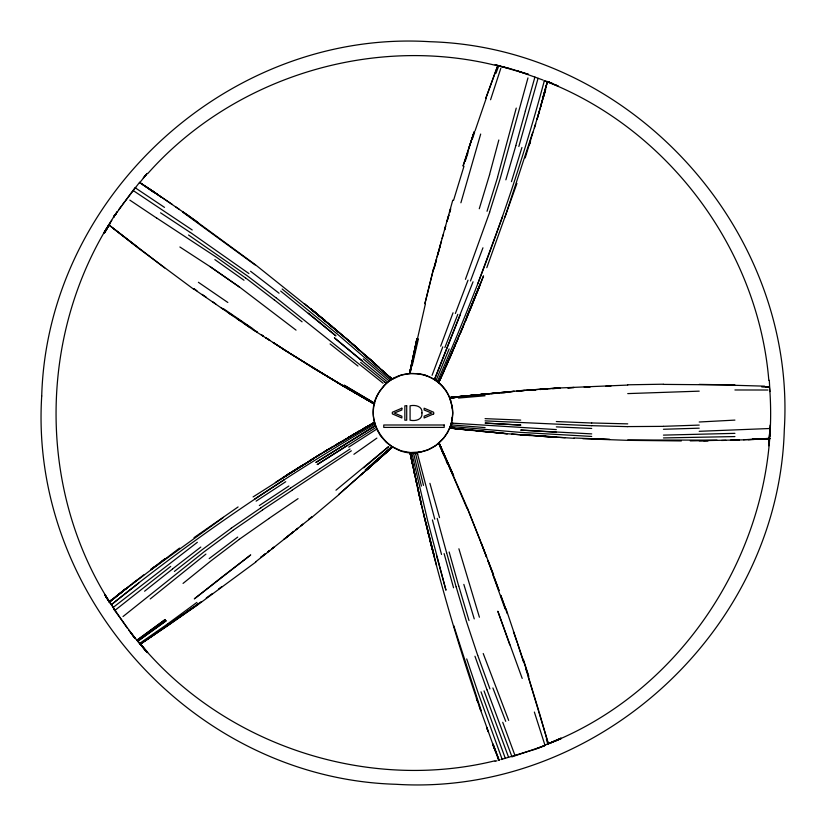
<?xml version="1.0" encoding="UTF-8"?>
<svg xmlns="http://www.w3.org/2000/svg" width="826" height="826" viewBox="0 0 826 826"><rect width="100%" height="100%" fill="white"/><g stroke="black" fill="none" stroke-linecap="round" stroke-linejoin="round"><path stroke-width="1.24" d="M538.583 747.943L547.607 744.04C687.315 689.741 779.899 540.297 769.904 391.555L769.316 380.311M769.77 436.438L769.904 431.358M699.209 431.306L769.997 428.498L768.82 445.648L770.09 425.142M768.82 445.648L769.956 428.818M452.142 419.691L452.338 417.45M452.276 418.968L452.452 417.471M410.078 371.008L409.624 373.455L416.975 338.515L409.572 373.455L418.927 373.724M417.016 338.515L409.572 373.455L425.411 303.803M409.758 373.414L417.244 338.608M410.481 371.287L410.935 369.17M409.985 373.414L417.646 338.701M412.164 365.835L418.379 338.97M291.217 354.106L343.42 386.155L374.312 404.038C375.737 397.822 378.742 391.989 382.851 387.115C400.527 364.896 439.886 371.06 449.54 397.729M516.25 108.092L497.562 177.115M433.619 268.997L452.772 200.16M437.181 256.865L441.466 240.986M442.116 238.538L443.108 234.873M489.57 174.523L498.832 139.997M547.38 81.454L536.993 119.533L539.492 110.911M437.863 254.429L438.854 250.763M439.515 248.316L440.506 244.651M252.704 329.533L312.744 367.787L374.312 403.997L374.591 402.995A38.326 38.326 0 0 0 374.591 423.005L374.498 422.685M544.251 81.051L547.834 81.64M543.157 98.067L545.563 89.445M515.847 145.479L525.377 111.045M544.479 93.751L545.656 89.487M480.68 134.049L460.898 202.793M527.959 77.923L500.37 178.024L489.622 212.096M525.326 111.045L534.907 77.097L517.892 71.067M518.842 146.481L538.077 78.284L534.907 77.097M544.386 80.556C516.787 183.579 480.257 284.02 437.346 381.622L437.522 381.127M540.762 106.647L525.191 157.921M444.574 229.927L445.648 226.221L444.543 229.927M505.863 179.831L515.889 145.531M479.276 208.741L489.622 174.523M453.546 200.388L463.985 166.222M511.449 181.648L521.929 147.482M532.77 132.232L504.996 217.083M529.187 145.118L530.498 140.854M534.401 128.061L535.723 123.797M529.229 145.169L530.55 140.905M487.03 211.28L497.644 177.156M450.862 424.998L451.089 425.906M463.025 165.902L474.145 131.964L463.21 165.954M465.234 161.266L467.981 152.758M472.678 138.179L474.64 132.098M490.572 99.75L500.824 68.3M468.518 148.928L474.145 131.964M116.125 213.366C37.562 329.636 35.291 491.615 113.905 608.545L127.152 627.966M475.053 130.89L486.215 98.335M516.931 183.424L486.803 267.686M489.704 212.137L465.43 279.343M502.683 216.36L477.913 283.38M497.644 65.853L485.853 98.201L497.696 65.853L504.407 67.257M440.661 346.187L453.04 312.786M495.972 73.287L498.697 66.08M432.081 375.314L442.788 346.868M470.469 280.974L482.952 247.81M455.363 313.508L468.022 280.159M478.77 288.326L483.54 275.894L454.858 346.135M449.871 427.816L467.34 429.995L449.736 428.085L450.459 426.226M460.123 315.098L434.445 379.578L473.061 281.79M444.873 347.55L457.81 314.334M477.098 292.507L480.36 284.154M472.059 304.887L473.69 300.757M436.345 379.712L435.983 380.621L449.137 348.954M449.736 428.044L502.869 433.165L449.778 427.951L450.139 427.042M465.296 321.448L466.979 317.277M470.376 309.069L478.677 288.284L473.732 300.757M465.337 321.448L472.1 304.939M465.255 321.407L460.123 333.797L463.572 325.578M456.675 342.005L458.399 337.927M456.448 341.964L438.565 382.624L442.158 374.684M459.937 333.745L445.782 366.558M445.916 366.599L447.692 362.469A481.723 481.723 0 0 1 442.292 374.767L453.133 350.224M451.316 354.302L449.55 358.432L454.909 346.135M445.916 366.558L449.458 358.391M438.482 382.531L444.109 370.688L438.709 382.706L439.246 383.212M449.994 427.248L447.692 432.349L443.882 437.935L435.849 445.513L428.178 449.685L420.733 451.956L409.985 452.586L421.415 504.769A451.615 451.615 0 0 1 418.421 491.707M440.434 378.814L442.292 374.725M109.269 224.806L104.468 232.829L109.59 224.166M374.312 403.997L343.554 385.938M109.91 223.67L104.468 232.829L109.094 225.075L164.632 267.913M104.014 232.56L111.768 220.397M108.733 225.498L104.685 231.548L108.227 226.262M135.278 187.409L113.492 217.176L117.395 211.508M115.857 213.82L113.492 217.176L117.127 211.91M113.492 217.176L115.764 213.913M118.758 209.649L121.845 205.385M122.929 203.97L124.334 202.071M125.387 200.801L139.542 182.37L153.739 191.818L139.542 182.422M140.048 182.278L147.255 173.388M143.373 177.951L146.481 174.307M143.394 177.91L146.481 174.286M147.658 173.708C232.457 78.005 370.781 34.795 494.97 65.213M139.491 182.463L153.471 192.128M109.094 225.075L136.135 246.396M498.873 760.24L492.75 744.36L495.972 752.662M392.464 447.011L338.97 494.289L392.556 447.052L386.3 442.385L380.311 435.57L376.45 428.591L374.405 422.375L362.924 428.952L366.827 426.774M392.329 446.918L365.835 470.696L392.381 446.918L373.383 463.871M366.734 469.808L371.483 465.565M366.703 469.798L388.881 450.098M365.557 470.376L392.154 446.825L386.021 451.688M368.355 467.784L370.244 466.112M365.237 469.922L391.834 446.598M360.9 474.795L362.882 473.143M363.739 467.836L388.705 446.556L335.975 490.21M311.743 517.479L339.104 494.475M109.269 601.927L119.027 593.987M115.578 596.847L179.521 548.113M150.208 598.974L205.922 554.101M311.65 517.386L255.699 561.814M112.037 599.614L109.228 601.834L104.665 594.493L109.187 601.834L112.088 599.614L109.228 601.875L104.654 594.493L109.528 601.865M183.052 583.414L210.867 560.947L239.323 539.306M295.749 529.869L297.721 528.279L295.729 529.869M126.017 588.494L119.078 594.07L129.651 585.861L109.135 601.834L104.665 594.493M115.764 597.074L109.548 602.02L122.754 591.581M144.581 591.22L172.572 568.98M119.027 594.028L126.058 588.535L122.527 591.261M133.141 583.053L143.755 574.875M113.905 608.545L113.131 607.461L197.352 542.3M115.082 610.269L170.714 566.399M374.405 424.368L374.859 424.099C282.926 477.748 194.44 537.406 111.675 604.415L113.131 607.461M111.273 604.735L138.727 583.135M123.022 616.537L204.198 551.737L232.922 530.457M174.389 571.427L202.525 549.424L231.29 528.237M172.531 568.938L200.801 547.06M129.599 585.768L136.682 580.327M154.379 566.708L150.838 569.434L165.128 558.727L161.545 561.36M255.843 562.041L198.343 604.415M209.195 558.593L237.733 537.086M151.065 569.754L223.443 517.386M168.081 623.568L196.898 602.422M136.858 640.088L147.255 652.612L136.951 640.222L165.179 619.531L136.951 640.222L128.649 630.011M201.121 601.751L195.938 605.479M206.273 597.993L212.458 593.481M218.642 588.969L221.74 586.718M390.151 380.538L390.791 380.084M144.302 641.358L197.982 603.92M353.9 454.31L376.863 438.121M193.996 537.674L238.094 506.947M168.803 624.518L184.466 613.532M186.552 612.066L192.809 607.678M198.261 604.333L140.451 644.084L136.951 640.222M239.323 539.264L268.822 518.614M198.302 604.374L169.031 624.838L140.451 644.084L140.079 643.671M139.77 643.309L168.122 623.609M232.88 530.416L262.554 509.993M231.249 528.186L260.964 507.814M268.77 518.573L298.041 498.646M140.358 643.939L168.855 624.611M262.513 509.941L292.001 490.345M351.36 450.82L291.96 490.252M260.923 507.773L290.463 488.166M259.333 505.543L288.873 486.029M253.076 496.922L320.684 454.001M256.112 501.145L285.744 481.723M290.411 488.166L320.271 468.559M320.23 468.518L350.038 449.003M275.347 482.498L282.791 477.635M254.614 499.1L284.289 479.73M290.277 472.833L282.75 477.593M348.727 447.145L376.718 429.128M301.717 465.75L305.486 463.345M317.329 464.522L374.767 428.219M317.277 464.48L347.405 445.379M392.236 379.31L401.364 375.045L410.192 373.497M374.539 426.185L315.831 462.488L375.365 425.679M320.684 453.949L309.244 460.991L332.114 447.052M316.916 456.355L328.356 449.365L324.494 451.636M324.494 451.688L339.785 442.468M328.438 449.55L374.457 422.551L336.11 444.925M335.975 444.791L359.073 431.172M351.401 435.756L374.405 422.416L347.55 437.976L359.114 431.265L355.263 433.485M395.096 377.534L392.061 379.258L382.345 370.327M391.875 379.351L388.974 376.357C395.179 379.599 390.223 379.702 387.972 382.17C384.771 384.555 382.552 387.921 379.991 390.925C359.227 418.999 389.191 461.538 422.602 451.543C442.034 447 455.725 426.164 452.183 406.485M467.113 508.63L439.019 443.015L467.568 508.496L493.607 574.741M547.607 744.04L561.133 738.145L546.926 744.319M548.588 743.668L557.87 739.982M539.068 711.878L548.247 743.772L561.36 738.599M534.04 749.626L500.959 759.559M537.902 748.222L536.446 748.759L544.706 745.672L511.852 756.884M534.174 749.574L535.816 748.986M495.104 761.283L496.994 760.767M494.97 760.787C367.074 792.237 224.476 745.135 140.265 643.898M419.463 452.183L417.966 452.411M485.079 394.508L449.778 398.049L449.55 397.502L451.956 405.267L452.731 412.979L451.998 420.506L450.366 426.453L520.7 432.401L591.715 436.438M449.643 397.729L485.079 394.054L449.643 397.729C444.285 385.153 432.246 375.562 418.648 373.682M456.22 397.327L449.778 398.049L452.318 407.579M452.049 397.234L514.34 391.328L449.55 397.502L520.7 390.657L556.321 388.158L520.7 390.605M451.884 397.729L455.105 397.389M466.091 396.026L470.975 395.52L465.854 396.046M473.69 395.251L478.667 394.745L473.546 395.282M456.179 397.275L449.736 397.915L485.079 394.467M452.256 397.719L456.045 397.347M459.948 396.924L462.457 396.697M468.745 396.108L471.254 395.881M458.492 398.049L485.079 395.778M502.889 392.722L505.44 392.515L501.619 392.794M528.33 390.264L535.971 389.738L527.06 390.316M699.209 422.003L734.923 420.104M556.321 388.106L627.739 385.071M574.018 387.497L567.699 387.817L574.018 387.518M584.127 386.991L590.445 386.682L585.397 386.971M752.754 439.473L757.246 439.246L743.813 439.7L757.246 439.246M766.146 438.885L769.77 438.709M748.304 439.7L761.696 439.071M769.822 438.843L757.246 439.391M690.268 440.888L739.373 439.928M699.209 391.152L627.739 393.599M605.871 386.155L611.013 385.979L607.151 386.134M663.454 426.319L699.209 425.091M734.923 433.351L663.454 435.116M663.454 429.272L699.209 428.178M721.532 440.475L725.982 440.341M743.813 439.845L730.432 440.206M734.923 436.572L663.454 437.935M627.739 384.802L663.454 384.204M703.659 440.743L708.109 440.661M717.04 440.155L627.739 439.979M699.209 440.795L708.109 440.702M627.739 426.588L663.454 426.361M663.454 384.389L734.923 384.978L699.209 384.389M548.381 743.679L528.144 676.525M734.923 389.975L767.953 390.017M681.336 440.929L627.739 440.341L582.867 438.709M591.715 422.964L627.739 423.872M591.715 425.679L627.739 426.639M734.923 385.298L764.597 386.155M765.578 386.96L769.409 387.064L769.316 386.248M591.715 438.792L609.733 439.432L574.018 437.976M410.192 452.503L401.364 450.955L392.236 446.69M485.079 418.648L520.7 420.104M556.321 421.549L591.715 423.005M591.715 425.731L485.079 420.868M556.321 426.866L591.715 428.446M761.737 386.929L769.409 387.291L769.904 391.555M451.863 424.915L450.913 424.863L485.079 427.589M556.321 432.215L520.7 430.088L591.715 433.898M565.17 437.708L542.981 436.396L551.871 436.933M520.7 425.049L485.079 423.098L520.7 425.091M556.321 429.582L451.409 423.098L452.865 423.191M574.018 438.296L529.59 435.488M507.319 433.671L502.869 433.351L529.59 435.529M525.15 435.168L511.81 434.032M493.979 432.535L502.869 433.309M476.189 430.852L507.319 433.764M471.739 430.356L489.529 432.122M454.001 428.498L458.44 429.045M417.698 373.548L418.606 373.682M410.305 452.638L414.611 474.279M506.906 67.846L504.552 67.298M508.269 68.207L508.992 68.393M513.307 69.611L511.129 68.981M510.623 68.847L495.104 64.717L528.413 74.33L514.009 69.849M424.595 375.045L426.722 375.727M538.077 78.284L543.074 80.05M548.794 82.115L552.222 83.56M557.932 85.966L554.597 84.52M548.629 82.032L552.098 83.498M558.025 85.987L548.918 82.115L552.346 83.56M544.52 80.772C667.707 128.216 758 248.791 768.82 380.352M374.312 404.038L343.368 386.207L282.43 348.861M371.297 402.086L374.364 403.852M343.502 385.979L370.275 401.498M368.83 400.321L373.476 403.036M343.781 385.618L374.405 403.677M362.397 396.49L359.114 394.56L362.315 396.459M364.576 397.781L372.227 402.293M364.483 397.74L366.651 399.03M312.827 367.694L343.42 386.155M282.564 348.675L273.024 342.439L289.038 352.754M156.734 218.043L216.546 257.289L245.632 278.032M153.605 191.952L149.929 189.412L157.415 194.306L146.305 186.872M179.882 246.995L209.876 266.499L239.23 286.88L209.876 266.457M160.554 212.819L190.362 232.519M136.228 188.452L135.412 187.915L164.498 207.378M133.327 190.63L192.221 229.979M129.827 200.119L156.692 218.085M157.374 194.358L190.538 217.135L183.196 212.003M149.929 189.412L161.049 196.939L153.657 191.9M188.545 235.007L247.263 275.801L275.853 297.68M244.372 323.493L249.7 327.096M252.704 329.574L193.583 288.873M244.372 323.524L249.7 327.137M190.403 232.467L248.894 273.54M223.392 308.656L253.159 328.944M198.395 282.296L227.842 302.481M161.091 196.846L172.211 204.383M175.845 206.965L179.521 209.515M197.806 222.256L190.496 217.176L255.337 264.692L325.083 320.498L318.144 314.871M182.969 212.323L255.11 264.96M193.811 288.553L196.949 290.752M202.174 294.417L206.355 297.35M212.623 301.738L215.762 303.937M220.986 307.602L223.082 309.069M214.863 259.601L244 280.251M193.449 289.059L136.094 246.447M239.23 286.829L296.038 330.121M245.673 277.98L274.263 299.9M250.577 271.269L279.074 293.23M112.77 228.028L136.269 246.179M304.391 303.576L355.624 346.59M311.247 309.203L314.737 311.97M274.304 299.859L302.079 321.82M330.08 343.957L357.978 366.063M275.894 297.628L383.078 383.212M280.664 291.051L335.924 335.883L308.335 313.199M282.162 289.007L337.287 334.024L390.285 379.805M314.696 312.011L318.186 314.83L311.288 309.11M388.561 380.538L389.294 381.127L363.244 358.845M360.663 362.428L386.434 383.481L384.885 382.211M334.427 337.927L386.702 381.354M321.593 317.69L348.82 340.828M334.478 337.875L361.933 360.611M331.845 326.353L342.098 334.933M342.057 335.026L372.361 361.385M358.887 349.718L352.124 343.874L372.278 361.52M352.217 343.73L358.938 349.584M345.505 337.834L379.031 367.374M365.608 355.624L392.009 379.258L365.691 355.438M369.005 358.432L378.948 367.467M382.345 370.368L385.659 373.321M769.316 386.382L769.409 387.291M147.658 652.292L140.224 643.805M139.749 643.371L146.491 651.662L139.635 643.175M130.332 632.282L135.278 638.591L113.492 608.824M131.737 634.048L135.278 638.591L133.141 635.824M109.414 602.102L110.591 603.744M439.019 443.015L453.588 475.6L439.019 443.015L440.021 445.286M439.102 444.274L445.286 458.502M438.885 443.108L452.71 474.568M439.669 445.617L441.187 449.107M442.199 451.43L443.717 454.92M467.433 508.537L480.722 541.711M508.671 720.406L483.22 653.521M492.885 687.955L505.729 721.356M487.929 560.637L499.028 590.549M494.382 748.49L479.317 706.467M487.908 560.637L493.298 574.834M487.03 689.865L511.81 756.389M497.428 756.884L498.739 760.292M502.735 722.306L514.98 755.48M505.275 758.247L481 691.816M509.807 644.899L497.83 611.23L522.197 678.425M484.036 690.866L508.589 757.297M477.727 655.328L489.932 688.915M501.919 758.702L502.094 759.197L478.089 692.766L466.7 658.921M494.175 577.25L499.007 590.549M375.727 426.681L375.045 424.688M492.926 574.968L505.089 608.865M474.96 656.236L486.989 689.865M480.773 710.69C455.394 637.538 434.28 562.919 417.419 487.35M505.956 608.597L528.64 676.339M505.956 609.939L507.205 613.553M513.431 631.642L517.159 642.494M481.135 710.556L453.722 625.561M477.686 655.328L466.432 621.441L456.179 586.904M517.561 643.702L523.488 661.915M525.863 669.194L527.835 675.265M534.36 712.053L544.974 745.228M523.333 659.282L528.733 676.298M528.237 676.473L538.717 710.649M479.41 617.218L458.895 548.784M463.84 584.405L474.238 618.891M458.76 586.047L469.013 620.574M450.552 400.042L450.779 400.816M546.347 739.043L547.432 742.729M449.137 551.964L458.719 586.088M429.902 483.313L439.525 517.613M446.649 552.78L456.128 586.904M444.109 553.596L453.546 587.771M430.904 543.838L436.531 565.356M431.988 548.154L429.768 539.533L434.259 556.817M437.212 518.387L446.598 552.78M436.665 556.001L445.968 590.218L427.816 521.423L411.751 452.679L411.885 453.226M434.755 519.162L417.151 452.503L417.646 454.403M432.401 519.926L441.518 554.463M421.466 504.769L429.861 539.492M432.081 548.154L433.165 552.46M423.501 485.399L415.292 452.638L415.654 454.083M413.661 453.639L413.434 452.731L421.415 486.08M425.596 522.156L423.501 513.442M427.682 530.819L428.766 535.176M414.652 474.238L413.661 469.88L416.562 482.993L415.561 478.636M415.695 478.595L421.601 504.727M417.564 487.299L419.515 496.013M413.795 469.829L410.161 452.586L417.605 487.299M411.844 461.166L410.026 452.586L412.701 465.523M452.142 406.309L452.338 408.529M41.713 396.005C29.106 596.227 195.432 778.577 396.005 784.287C596.227 796.894 778.577 630.568 784.287 429.995C796.894 229.773 630.568 47.423 429.995 41.713C229.773 29.106 47.423 195.432 41.713 396.005M421.962 412.928C422.757 419.845 415.282 421.343 410.078 420.197L410.078 405.803C415.22 404.637 422.716 406.216 421.962 412.928M433.485 268.956L424.915 303.617L433.485 268.956M436.531 259.312L433.898 269.09L436.541 259.312M547.432 81.681L542.847 97.933L547.432 81.681M544.344 93.751L540.617 106.595L544.344 93.751M448.859 215.09L447.072 221.275L448.838 215.09M450.635 208.906L449.571 212.623L450.624 208.906M480.133 284.113L466.793 317.236L480.133 284.113M379.723 457.769L374.983 461.94L379.702 457.759M387.291 451.089L381.612 456.097L387.291 451.089M293.777 531.459L283.927 539.399L293.746 531.459M302.646 524.303L300.674 525.894L302.636 524.303M311.516 517.159L308.563 519.544L311.516 517.159M222.349 576.744L194.306 598.881L250.712 554.917L222.349 576.744M265.621 553.606L260.551 557.55L265.642 553.606M269.679 550.446L267.655 552.026L269.699 550.446M273.736 547.287L271.713 548.867L273.767 547.287M166.088 620.842L137.818 641.172L166.088 620.842M301.666 465.709L286.56 475.229L301.624 465.709M298.041 468.29L282.926 477.82L313.199 458.853L298.041 468.29M433.671 413.888L424.141 417.966L424.141 416.201L431.668 413.072L424.141 409.985L424.141 408.209L433.671 412.246L433.671 413.888M401.859 408.209L392.329 412.246L392.329 413.888L401.859 417.966L401.859 416.201L394.281 413.072L401.859 409.985L401.859 408.209M454.31 397.182L449.643 397.688L463.293 396.284L454.31 397.182M485.079 394.105L482.549 394.353L485.079 394.147M520.7 390.739L516.88 391.07L524.52 390.481L520.7 390.791M496.529 393.228L491.439 393.641L496.529 393.197M547.411 388.953L539.781 389.48L547.411 388.943M556.321 388.334L552.501 388.602L560.111 388.189L556.321 388.385M769.636 438.43L752.754 439.164L769.636 438.43M406.712 405.803L404.854 405.803L404.854 420.197L406.712 420.197L406.712 405.803M444.192 424.998L383.76 424.998L383.76 427.403L444.192 427.403L444.192 424.998M556.321 436.985L520.7 434.579L556.321 436.985M471.739 430.398L467.34 429.943L471.739 430.449M367.869 399.278L344.091 385.164L374.498 403.222L367.869 399.278M257.134 332.073L253.954 329.997L257.134 332.031M263.484 336.223L261.367 334.84L263.484 336.192M269.844 340.374L265.611 337.607L269.844 340.353M232.664 315.553L228.399 312.672L232.664 315.573M241.182 321.324L236.917 318.444L241.182 321.355M331.887 326.311L328.438 323.451L331.887 326.311M324.897 320.725L311.154 309.337L338.557 332.248L324.897 320.725M447.764 464.233L446.246 460.743L447.785 464.284M486.576 557.085L481.176 542.888L486.555 557.085M499.007 760.013L493.112 744.226L499.007 760.013M488.259 731.743L486.669 727.53L488.259 731.743M505.595 608.69L500.773 595.391L505.595 608.69M477.913 702.203L476.416 698.032L477.862 702.255M434.486 556.734L425.731 522.104L434.486 556.734"/></g></svg>
